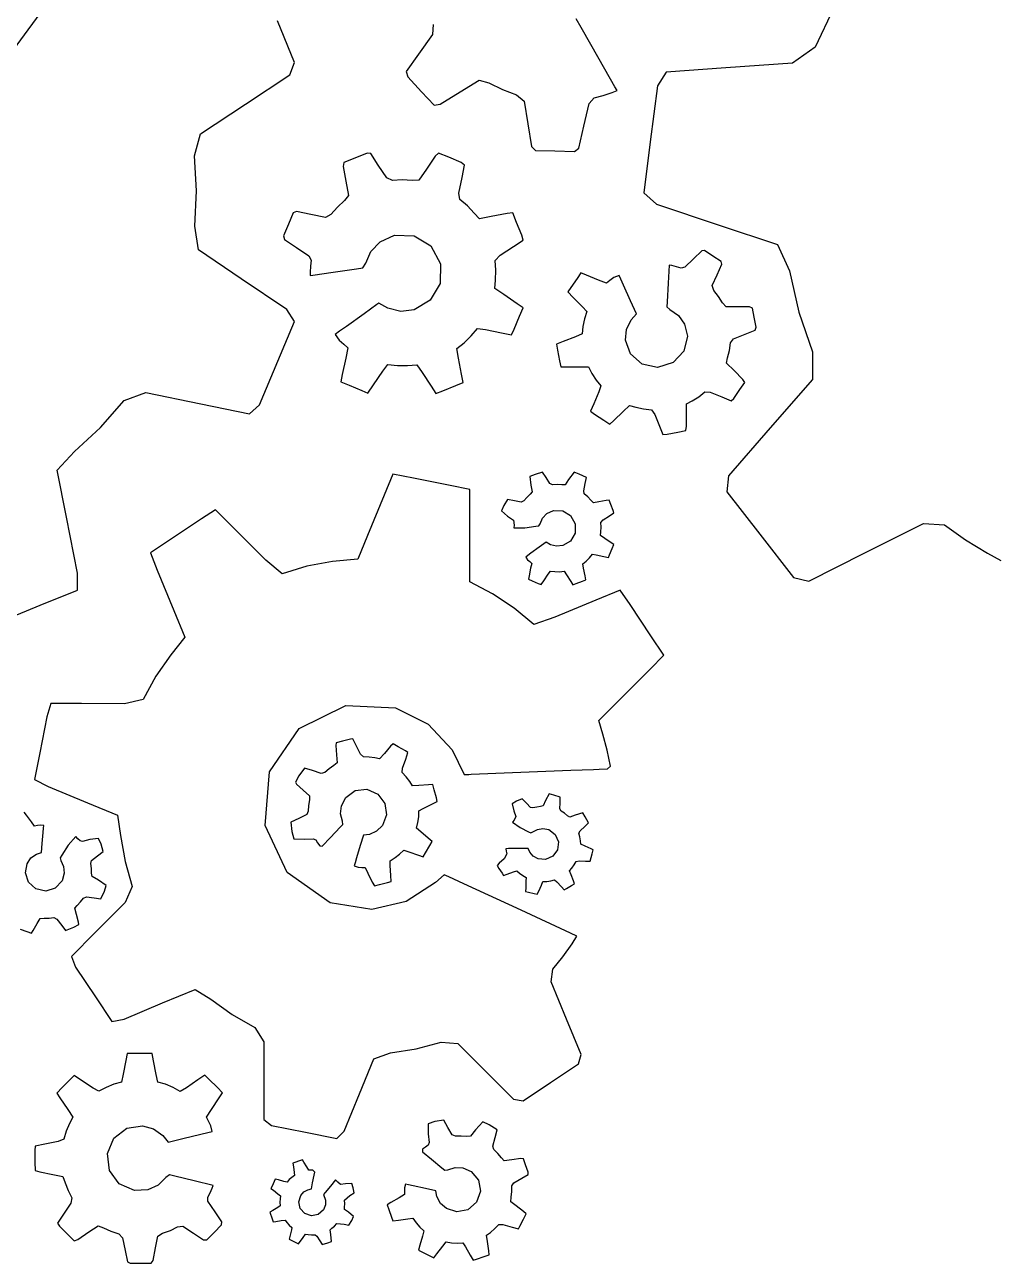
# Model space of a CAD drawing. Header units: metres. Extents: x 0 to 178, y 0 to 186.
# Drawn here: x 84.45 to 95.29, y 74.49 to 88.33 of the extents above; entities that cross this region are included whole.
import ezdxf

# ---------------------------------------------------------------- set-up
doc = ezdxf.new("R2010")
doc.units = ezdxf.units.M

msp = doc.modelspace()

# ---------------------------------------------------------------- linework, layer by layer
at = {"layer": 'COMPONENT0'}
for p, q in [((93.492, 88.514), (93.284, 88.083)), ((84.617, 88.457), (84.05, 87.686)), ((87.467, 87.911), (87.276, 88.377)), ((89.014, 88.333), (89.007, 88.222)), ((90.669, 88.303), (90.615, 88.399)), ((89.007, 88.222), (88.851, 88.004)), ((90.872, 87.947), (90.669, 88.303)), ((93.284, 88.083), (93.033, 87.902)), ((88.851, 88.004), (88.712, 87.81)), ((91.048, 87.638), (90.872, 87.947)), ((87.414, 87.773), (87.467, 87.911)), ((88.712, 87.81), (88.731, 87.748)), ((91.621, 87.803), (91.522, 87.651)), ((92.286, 87.849), (91.621, 87.803)), ((93.033, 87.902), (92.286, 87.849)), ((86.918, 87.445), (87.414, 87.773)), ((88.731, 87.748), (88.886, 87.583)), ((89.319, 87.583), (89.528, 87.714)), ((89.528, 87.714), (89.639, 87.684)), ((89.639, 87.684), (89.79, 87.607)), ((91.522, 87.651), (91.443, 87.025)), ((88.886, 87.583), (89.028, 87.433)), ((89.095, 87.443), (89.319, 87.583)), ((89.79, 87.607), (89.948, 87.548)), ((89.948, 87.548), (90.032, 87.478)), ((90.76, 87.452), (90.817, 87.514)), ((90.817, 87.514), (90.917, 87.541)), ((90.917, 87.541), (91.015, 87.574)), ((91.015, 87.574), (91.071, 87.597)), ((91.071, 87.597), (91.048, 87.638)), ((86.416, 87.113), (86.918, 87.445)), ((89.028, 87.433), (89.095, 87.443)), ((90.032, 87.478), (90.074, 87.223)), ((90.701, 87.197), (90.76, 87.452)), ((86.347, 86.867), (86.416, 87.113)), ((90.074, 87.223), (90.116, 86.972)), ((90.645, 86.952), (90.701, 87.197)), ((90.116, 86.972), (90.161, 86.927)), ((90.595, 86.914), (90.645, 86.952)), ((91.443, 87.025), (91.371, 86.452)), ((86.369, 86.475), (86.347, 86.867)), ((88.141, 86.841), (88.018, 86.791)), ((88.276, 86.895), (88.141, 86.841)), ((88.317, 86.892), (88.276, 86.895)), ((88.401, 86.764), (88.317, 86.892)), ((89.038, 86.862), (88.94, 86.717)), ((89.076, 86.898), (89.038, 86.862)), ((89.19, 86.85), (89.076, 86.898)), ((89.328, 86.791), (89.19, 86.85)), ((90.161, 86.927), (90.376, 86.921)), ((90.376, 86.921), (90.595, 86.914)), ((88.018, 86.791), (88.008, 86.748)), ((88.008, 86.748), (88.04, 86.582)), ((88.496, 86.62), (88.401, 86.764)), ((88.94, 86.717), (88.857, 86.595)), ((89.367, 86.763), (89.328, 86.791)), ((89.339, 86.625), (89.367, 86.763)), ((88.04, 86.582), (88.07, 86.425)), ((88.561, 86.59), (88.496, 86.62)), ((88.67, 86.597), (88.561, 86.59)), ((88.779, 86.592), (88.67, 86.597)), ((88.857, 86.595), (88.779, 86.592)), ((89.303, 86.451), (89.339, 86.625)), ((86.35, 86.079), (86.369, 86.475)), ((88.07, 86.425), (88.026, 86.366)), ((89.315, 86.379), (89.303, 86.451)), ((91.371, 86.452), (91.513, 86.325)), ((87.945, 86.293), (87.873, 86.212)), ((88.026, 86.366), (87.945, 86.293)), ((89.398, 86.307), (89.315, 86.379)), ((89.473, 86.227), (89.398, 86.307)), ((91.513, 86.325), (92.211, 86.093)), ((87.451, 86.229), (87.397, 86.101)), ((87.488, 86.245), (87.451, 86.229)), ((87.649, 86.212), (87.488, 86.245)), ((87.811, 86.178), (87.649, 86.212)), ((87.873, 86.212), (87.811, 86.178)), ((89.532, 86.162), (89.473, 86.227)), ((89.665, 86.188), (89.532, 86.162)), ((89.841, 86.221), (89.665, 86.188)), ((89.905, 86.228), (89.841, 86.221)), ((89.947, 86.123), (89.905, 86.228)), ((90.005, 85.98), (89.947, 86.123)), ((86.391, 85.814), (86.35, 86.079)), ((87.397, 86.101), (87.342, 85.971)), ((88.423, 85.906), (88.583, 85.98)), ((88.583, 85.98), (88.804, 85.972)), ((90.022, 85.925), (90.005, 85.98)), ((92.211, 86.093), (92.866, 85.875)), ((87.342, 85.971), (87.353, 85.933)), ((87.353, 85.933), (87.487, 85.842)), ((87.487, 85.842), (87.627, 85.748)), ((88.32, 85.799), (88.423, 85.906)), ((88.804, 85.972), (88.99, 85.859)), ((88.99, 85.859), (89.099, 85.66)), ((89.764, 85.755), (89.915, 85.854)), ((89.915, 85.854), (90.022, 85.925)), ((92.866, 85.875), (92.999, 85.582)), ((86.87, 85.492), (86.391, 85.814)), ((87.627, 85.748), (87.65, 85.699)), ((88.261, 85.665), (88.32, 85.799)), ((89.708, 85.697), (89.764, 85.755)), ((91.924, 85.716), (91.828, 85.623)), ((92.017, 85.805), (91.924, 85.716)), ((92.049, 85.808), (92.017, 85.805)), ((92.142, 85.746), (92.049, 85.808)), ((92.234, 85.686), (92.142, 85.746)), ((87.643, 85.633), (87.641, 85.566)), ((87.641, 85.566), (87.641, 85.527)), ((87.65, 85.699), (87.643, 85.633)), ((87.671, 85.532), (87.897, 85.565)), ((87.897, 85.565), (88.158, 85.604)), ((88.158, 85.604), (88.228, 85.615)), ((88.228, 85.615), (88.261, 85.665)), ((89.099, 85.66), (89.094, 85.439)), ((89.717, 85.587), (89.708, 85.697)), ((89.714, 85.477), (89.717, 85.587)), ((91.653, 85.645), (91.642, 85.442)), ((91.683, 85.64), (91.653, 85.645)), ((91.735, 85.627), (91.683, 85.64)), ((91.786, 85.612), (91.735, 85.627)), ((91.828, 85.623), (91.786, 85.612)), ((92.189, 85.536), (92.241, 85.655)), ((92.241, 85.655), (92.234, 85.686)), ((92.999, 85.582), (93.103, 85.12)), ((87.38, 85.149), (86.87, 85.492)), ((87.641, 85.527), (87.671, 85.532)), ((89.094, 85.439), (88.983, 85.252)), ((89.705, 85.383), (89.714, 85.477)), ((90.624, 85.495), (90.553, 85.393)), ((90.668, 85.559), (90.624, 85.495)), ((90.73, 85.534), (90.668, 85.559)), ((90.865, 85.478), (90.73, 85.534)), ((90.953, 85.442), (90.865, 85.478)), ((90.991, 85.472), (90.953, 85.442)), ((91.035, 85.505), (90.991, 85.472)), ((91.093, 85.529), (91.035, 85.505)), ((91.112, 85.487), (91.093, 85.529)), ((91.143, 85.419), (91.112, 85.487)), ((91.642, 85.442), (91.631, 85.235)), ((92.136, 85.416), (92.189, 85.536)), ((89.806, 85.315), (89.705, 85.383)), ((89.956, 85.212), (89.806, 85.315)), ((90.553, 85.393), (90.52, 85.345)), ((90.52, 85.345), (90.582, 85.283)), ((91.223, 85.245), (91.143, 85.419)), ((92.153, 85.363), (92.136, 85.416)), ((92.205, 85.295), (92.153, 85.363)), ((92.249, 85.222), (92.205, 85.295)), ((87.466, 85.015), (87.38, 85.149)), ((88.385, 85.203), (88.244, 85.102)), ((88.409, 85.221), (88.385, 85.203)), ((88.508, 85.162), (88.409, 85.221)), ((88.653, 85.127), (88.508, 85.162)), ((88.983, 85.252), (88.804, 85.145)), ((90.02, 85.167), (89.956, 85.212)), ((89.981, 85.074), (90.02, 85.167)), ((90.582, 85.283), (90.686, 85.179)), ((90.686, 85.179), (90.735, 85.125)), ((91.29, 85.1), (91.223, 85.245)), ((91.631, 85.235), (91.628, 85.18)), ((91.628, 85.18), (91.662, 85.147)), ((91.662, 85.147), (91.757, 85.081)), ((92.289, 85.179), (92.249, 85.222)), ((92.416, 85.179), (92.289, 85.179)), ((92.552, 85.178), (92.416, 85.179)), ((92.584, 85.165), (92.552, 85.178)), ((92.603, 85.062), (92.584, 85.165)), ((87.28, 84.57), (87.466, 85.015)), ((88.244, 85.102), (88.046, 84.96)), ((88.804, 85.145), (88.653, 85.127)), ((89.92, 84.929), (89.981, 85.074)), ((90.708, 85.044), (90.69, 84.96)), ((90.735, 85.125), (90.708, 85.044)), ((91.178, 84.926), (91.228, 85.032)), ((91.228, 85.032), (91.29, 85.1)), ((91.757, 85.081), (91.825, 84.986)), ((92.625, 84.95), (92.603, 85.062)), ((93.103, 85.12), (93.255, 84.675)), ((87.968, 84.905), (87.92, 84.87)), ((87.92, 84.87), (87.964, 84.805)), ((88.046, 84.96), (87.968, 84.905)), ((89.441, 84.853), (89.51, 84.937)), ((89.51, 84.937), (89.599, 84.926)), ((89.599, 84.926), (89.779, 84.888)), ((89.779, 84.888), (89.891, 84.865)), ((89.891, 84.865), (89.92, 84.929)), ((90.681, 84.876), (90.605, 84.845)), ((90.69, 84.96), (90.681, 84.876)), ((91.167, 84.807), (91.178, 84.926)), ((91.825, 84.986), (91.857, 84.851)), ((92.373, 84.822), (92.502, 84.873)), ((92.502, 84.873), (92.616, 84.919)), ((92.616, 84.919), (92.625, 84.95)), ((87.964, 84.805), (88.016, 84.76)), ((88.016, 84.76), (88.062, 84.721)), ((89.279, 84.711), (89.362, 84.776)), ((89.362, 84.776), (89.441, 84.853)), ((90.467, 84.79), (90.393, 84.761)), ((90.393, 84.761), (90.406, 84.696)), ((90.605, 84.845), (90.467, 84.79)), ((91.222, 84.653), (91.167, 84.807)), ((91.857, 84.851), (91.816, 84.682)), ((92.327, 84.691), (92.34, 84.777)), ((92.34, 84.777), (92.373, 84.822)), ((88.038, 84.604), (88, 84.423)), ((88.062, 84.721), (88.038, 84.604)), ((89.299, 84.606), (89.279, 84.711)), ((89.334, 84.425), (89.299, 84.606)), ((90.406, 84.696), (90.429, 84.575)), ((91.352, 84.539), (91.222, 84.653)), ((91.816, 84.682), (91.697, 84.556)), ((92.296, 84.547), (92.306, 84.608)), ((92.306, 84.608), (92.327, 84.691)), ((93.255, 84.675), (93.254, 84.368)), ((87.076, 84.083), (87.28, 84.57)), ((88.35, 84.306), (88.454, 84.46)), ((88.454, 84.46), (88.51, 84.534)), ((88.51, 84.534), (88.618, 84.522)), ((88.618, 84.522), (88.727, 84.521)), ((88.727, 84.521), (88.834, 84.532)), ((88.834, 84.532), (88.891, 84.445)), ((90.429, 84.575), (90.442, 84.507)), ((90.442, 84.507), (90.517, 84.507)), ((90.517, 84.507), (90.665, 84.506)), ((90.665, 84.506), (90.751, 84.506)), ((90.751, 84.506), (90.789, 84.432)), ((91.524, 84.502), (91.352, 84.539)), ((91.697, 84.556), (91.524, 84.502)), ((92.379, 84.465), (92.296, 84.547)), ((92.476, 84.367), (92.379, 84.465)), ((88, 84.423), (87.985, 84.342)), ((87.985, 84.342), (88.075, 84.303)), ((88.891, 84.445), (88.992, 84.291)), ((89.27, 84.299), (89.352, 84.332)), ((89.352, 84.332), (89.334, 84.425)), ((90.789, 84.432), (90.836, 84.36)), ((90.836, 84.36), (90.891, 84.294)), ((92.443, 84.253), (92.499, 84.333)), ((92.499, 84.333), (92.476, 84.367)), ((93.254, 84.368), (92.782, 83.825)), ((85.561, 84.13), (85.804, 84.22)), ((85.804, 84.22), (86.417, 84.095)), ((88.075, 84.303), (88.219, 84.242)), ((88.219, 84.242), (88.287, 84.214)), ((88.287, 84.214), (88.35, 84.306)), ((88.992, 84.291), (89.046, 84.208)), ((89.046, 84.208), (89.124, 84.24)), ((89.124, 84.24), (89.27, 84.299)), ((90.868, 84.227), (90.81, 84.094)), ((90.891, 84.294), (90.868, 84.227)), ((91.984, 84.174), (92.053, 84.227)), ((92.053, 84.227), (92.112, 84.226)), ((92.112, 84.226), (92.243, 84.172)), ((92.375, 84.155), (92.443, 84.253)), ((85.297, 83.83), (85.561, 84.13)), ((86.417, 84.095), (86.963, 83.983)), ((86.963, 83.983), (87.076, 84.083)), ((90.81, 84.094), (90.774, 84.011)), ((91.14, 84.01), (91.21, 84.077)), ((91.21, 84.077), (91.282, 84.056)), ((91.282, 84.056), (91.368, 84.037)), ((91.848, 83.986), (91.849, 84.093)), ((91.849, 84.093), (91.909, 84.128)), ((91.909, 84.128), (91.984, 84.174)), ((92.243, 84.172), (92.347, 84.129)), ((92.347, 84.129), (92.375, 84.155)), ((90.774, 84.011), (90.82, 83.98)), ((90.82, 83.98), (90.923, 83.911)), ((90.923, 83.911), (90.99, 83.866)), ((90.99, 83.866), (91.036, 83.909)), ((91.036, 83.909), (91.14, 84.01)), ((91.368, 84.037), (91.456, 84.027)), ((91.456, 84.027), (91.493, 83.975)), ((91.493, 83.975), (91.546, 83.844)), ((91.846, 83.846), (91.848, 83.986)), ((85.007, 83.561), (85.297, 83.83)), ((91.546, 83.844), (91.584, 83.75)), ((91.631, 83.755), (91.752, 83.779)), ((91.752, 83.779), (91.841, 83.796)), ((91.841, 83.796), (91.846, 83.846)), ((92.782, 83.825), (92.315, 83.288)), ((91.584, 83.75), (91.631, 83.755)), ((84.814, 83.354), (85.007, 83.561)), ((84.918, 82.827), (84.814, 83.354)), ((88.565, 83.308), (88.469, 83.075)), ((88.795, 83.262), (88.565, 83.308)), ((89.206, 83.18), (88.795, 83.262)), ((90.154, 83.305), (90.097, 83.282)), ((90.097, 83.282), (90.107, 83.184)), ((90.237, 83.329), (90.154, 83.305)), ((90.277, 83.269), (90.237, 83.329)), ((90.321, 83.202), (90.277, 83.269)), ((90.529, 83.247), (90.49, 83.189)), ((90.593, 83.332), (90.529, 83.247)), ((90.646, 83.309), (90.593, 83.332)), ((90.73, 83.269), (90.646, 83.309)), ((90.716, 83.204), (90.73, 83.269)), ((92.315, 83.288), (92.298, 83.112)), ((88.469, 83.075), (88.281, 82.621)), ((89.427, 83.136), (89.206, 83.18)), ((89.426, 82.873), (89.427, 83.136)), ((90.1, 83.083), (90.062, 83.048)), ((90.121, 83.111), (90.1, 83.083)), ((90.107, 83.184), (90.121, 83.111)), ((90.351, 83.187), (90.321, 83.202)), ((90.403, 83.191), (90.351, 83.187)), ((90.454, 83.188), (90.403, 83.191)), ((90.49, 83.189), (90.454, 83.188)), ((90.699, 83.122), (90.716, 83.204)), ((90.705, 83.088), (90.699, 83.122)), ((90.744, 83.055), (90.705, 83.088)), ((92.298, 83.112), (92.668, 82.636)), ((89.806, 82.959), (89.78, 82.898)), ((89.848, 83.026), (89.806, 82.959)), ((89.923, 83.01), (89.848, 83.026)), ((89.999, 82.995), (89.923, 83.01)), ((90.028, 83.011), (89.999, 82.995)), ((90.062, 83.048), (90.028, 83.011)), ((90.779, 83.017), (90.744, 83.055)), ((90.806, 82.986), (90.779, 83.017)), ((90.869, 82.998), (90.806, 82.986)), ((90.951, 83.014), (90.869, 82.998)), ((90.981, 83.018), (90.951, 83.014)), ((91.001, 82.968), (90.981, 83.018)), ((91.028, 82.901), (91.001, 82.968)), ((85.04, 82.203), (84.918, 82.827)), ((86.426, 82.809), (86.079, 82.577)), ((86.584, 82.91), (86.426, 82.809)), ((86.799, 82.694), (86.584, 82.91)), ((89.426, 82.38), (89.426, 82.873)), ((89.78, 82.898), (89.848, 82.837)), ((89.848, 82.837), (89.913, 82.793)), ((90.21, 82.754), (90.238, 82.817)), ((90.238, 82.817), (90.286, 82.867)), ((90.286, 82.867), (90.362, 82.901)), ((90.362, 82.901), (90.465, 82.898)), ((90.465, 82.898), (90.552, 82.845)), ((90.552, 82.845), (90.603, 82.751)), ((90.889, 82.769), (90.915, 82.796)), ((90.915, 82.796), (90.986, 82.842)), ((90.986, 82.842), (91.036, 82.875)), ((91.036, 82.875), (91.028, 82.901)), ((87.145, 82.348), (86.799, 82.694)), ((89.913, 82.793), (89.921, 82.739)), ((89.921, 82.739), (89.919, 82.708)), ((89.919, 82.708), (90.04, 82.707)), ((90.04, 82.707), (90.162, 82.725)), ((90.162, 82.725), (90.195, 82.73)), ((90.195, 82.73), (90.21, 82.754)), ((90.603, 82.751), (90.601, 82.648)), ((90.887, 82.621), (90.891, 82.665)), ((90.893, 82.717), (90.889, 82.769)), ((90.891, 82.665), (90.893, 82.717)), ((93.842, 82.428), (94.495, 82.756)), ((94.495, 82.756), (94.73, 82.742)), ((94.73, 82.742), (94.966, 82.575)), ((86.079, 82.577), (85.854, 82.427)), ((88.281, 82.621), (88.172, 82.358)), ((90.28, 82.546), (90.202, 82.49)), ((90.326, 82.518), (90.28, 82.546)), ((90.394, 82.502), (90.326, 82.518)), ((90.549, 82.56), (90.465, 82.51)), ((90.601, 82.648), (90.549, 82.56)), ((90.934, 82.589), (90.887, 82.621)), ((91.005, 82.541), (90.934, 82.589)), ((91.035, 82.52), (91.005, 82.541)), ((91.017, 82.476), (91.035, 82.52)), ((92.668, 82.636), (93.043, 82.153)), ((94.966, 82.575), (95.213, 82.423)), ((85.854, 82.427), (85.93, 82.233)), ((89.425, 82.105), (89.426, 82.38)), ((90.073, 82.398), (90.05, 82.381)), ((90.05, 82.381), (90.071, 82.351)), ((90.109, 82.424), (90.073, 82.398)), ((90.202, 82.49), (90.109, 82.424)), ((90.465, 82.51), (90.394, 82.502)), ((90.763, 82.373), (90.796, 82.412)), ((90.796, 82.412), (90.838, 82.407)), ((90.838, 82.407), (90.922, 82.389)), ((90.922, 82.389), (90.974, 82.378)), ((90.974, 82.378), (90.988, 82.408)), ((90.988, 82.408), (91.017, 82.476)), ((93.213, 82.113), (93.842, 82.428)), ((95.213, 82.423), (95.361, 82.343)), ((87.327, 82.194), (87.145, 82.348)), ((87.605, 82.278), (87.327, 82.194)), ((87.892, 82.333), (87.605, 82.278)), ((88.172, 82.358), (87.892, 82.333)), ((90.071, 82.351), (90.095, 82.33)), ((90.105, 82.257), (90.088, 82.172)), ((90.095, 82.33), (90.117, 82.311)), ((90.117, 82.311), (90.105, 82.257)), ((90.687, 82.306), (90.726, 82.337)), ((90.697, 82.257), (90.687, 82.306)), ((90.713, 82.172), (90.697, 82.257)), ((90.726, 82.337), (90.763, 82.373)), ((85.038, 82.013), (85.04, 82.203)), ((85.93, 82.233), (86.117, 81.784)), ((89.679, 81.972), (89.425, 82.105)), ((90.088, 82.172), (90.08, 82.134)), ((90.08, 82.134), (90.123, 82.116)), ((90.123, 82.116), (90.19, 82.087)), ((90.222, 82.074), (90.252, 82.117)), ((90.252, 82.117), (90.301, 82.189)), ((90.301, 82.189), (90.327, 82.224)), ((90.327, 82.224), (90.377, 82.218)), ((90.377, 82.218), (90.428, 82.217)), ((90.428, 82.217), (90.479, 82.222)), ((90.479, 82.222), (90.505, 82.182)), ((90.505, 82.182), (90.553, 82.109)), ((90.553, 82.109), (90.578, 82.07)), ((90.615, 82.085), (90.683, 82.113)), ((90.683, 82.113), (90.721, 82.128)), ((90.721, 82.128), (90.713, 82.172)), ((93.043, 82.153), (93.213, 82.113)), ((84.622, 81.843), (85.038, 82.013)), ((89.92, 81.811), (89.679, 81.972)), ((90.19, 82.087), (90.222, 82.074)), ((90.578, 82.07), (90.615, 82.085)), ((91.107, 82.013), (90.832, 81.899)), ((91.218, 81.85), (91.107, 82.013)), ((84.117, 81.636), (84.622, 81.843)), ((90.832, 81.899), (90.376, 81.709)), ((91.45, 81.502), (91.218, 81.85)), ((86.117, 81.784), (86.241, 81.484)), ((90.142, 81.627), (89.92, 81.811)), ((90.376, 81.709), (90.142, 81.627)), ((86.241, 81.484), (86.083, 81.289)), ((91.595, 81.285), (91.45, 81.502)), ((86.083, 81.289), (85.916, 81.049)), ((91.44, 81.127), (91.595, 81.285)), ((85.916, 81.049), (85.774, 80.789)), ((91.091, 80.779), (91.44, 81.127)), ((84.74, 80.743), (84.698, 80.594)), ((85.083, 80.743), (84.74, 80.743)), ((85.565, 80.742), (85.083, 80.743)), ((85.774, 80.789), (85.565, 80.742)), ((87.518, 80.466), (88.039, 80.721)), ((88.039, 80.721), (88.595, 80.696)), ((90.866, 80.554), (91.091, 80.779)), ((84.698, 80.594), (84.618, 80.191)), ((88.595, 80.696), (88.958, 80.514)), ((87.185, 79.982), (87.518, 80.466)), ((88.958, 80.514), (89.229, 80.226)), ((90.913, 80.4), (90.866, 80.554)), ((87.932, 80.304), (87.928, 80.274)), ((88.003, 80.324), (87.932, 80.304)), ((88.09, 80.347), (88.003, 80.324)), ((88.118, 80.348), (88.09, 80.347)), ((88.156, 80.273), (88.118, 80.348)), ((90.961, 80.223), (90.913, 80.4)), ((84.618, 80.191), (84.559, 79.895)), ((87.928, 80.274), (87.935, 80.17)), ((87.935, 80.17), (87.941, 80.082)), ((88.202, 80.178), (88.156, 80.273)), ((88.235, 80.148), (88.202, 80.178)), ((88.47, 80.187), (88.416, 80.126)), ((88.54, 80.268), (88.47, 80.187)), ((88.567, 80.294), (88.54, 80.268)), ((88.626, 80.261), (88.567, 80.294)), ((88.705, 80.215), (88.626, 80.261)), ((88.734, 80.195), (88.705, 80.215)), ((88.709, 80.122), (88.734, 80.195)), ((89.229, 80.226), (89.363, 79.949)), ((90.998, 80.043), (90.961, 80.223)), ((87.905, 80.052), (87.853, 80.014)), ((87.941, 80.082), (87.905, 80.052)), ((88.3, 80.145), (88.235, 80.148)), ((88.365, 80.135), (88.3, 80.145)), ((88.416, 80.126), (88.365, 80.135)), ((88.674, 80.02), (88.709, 80.122)), ((90.964, 80.015), (90.998, 80.043)), ((84.559, 79.895), (84.711, 79.817)), ((87.137, 79.379), (87.185, 79.982)), ((87.514, 79.934), (87.475, 79.866)), ((87.578, 80.023), (87.514, 79.934)), ((87.665, 79.994), (87.578, 80.023)), ((87.762, 79.961), (87.665, 79.994)), ((87.803, 79.971), (87.762, 79.961)), ((87.853, 80.014), (87.803, 79.971)), ((88.669, 79.973), (88.674, 80.02)), ((88.714, 79.924), (88.669, 79.973)), ((88.753, 79.871), (88.714, 79.924)), ((89.363, 79.949), (89.413, 79.952)), ((89.413, 79.952), (89.442, 79.953)), ((89.442, 79.953), (89.904, 79.971)), ((89.904, 79.971), (90.553, 79.998)), ((90.553, 79.998), (90.807, 80.008)), ((90.807, 80.008), (90.871, 80.011)), ((90.871, 80.011), (90.964, 80.015)), ((84.711, 79.817), (85.152, 79.635)), ((87.475, 79.866), (87.486, 79.842)), ((87.486, 79.842), (87.562, 79.776)), ((87.562, 79.776), (87.633, 79.713)), ((88.038, 79.693), (88.144, 79.77)), ((88.144, 79.77), (88.273, 79.785)), ((88.273, 79.785), (88.397, 79.732)), ((88.783, 79.824), (88.753, 79.871)), ((88.856, 79.829), (88.783, 79.824)), ((88.964, 79.836), (88.856, 79.829)), ((89.011, 79.838), (88.964, 79.836)), ((89.026, 79.78), (89.011, 79.838)), ((89.051, 79.69), (89.026, 79.78)), ((85.152, 79.635), (85.486, 79.497)), ((87.635, 79.669), (87.623, 79.605)), ((87.633, 79.713), (87.635, 79.669)), ((87.989, 79.599), (88.038, 79.693)), ((88.397, 79.732), (88.476, 79.626)), ((88.476, 79.626), (88.493, 79.498)), ((88.902, 79.571), (89, 79.619)), ((89, 79.619), (89.061, 79.649)), ((89.061, 79.649), (89.051, 79.69)), ((89.948, 79.652), (89.9, 79.622)), ((89.9, 79.622), (89.917, 79.545)), ((90.012, 79.678), (89.948, 79.652)), ((90.057, 79.629), (90.012, 79.678)), ((90.102, 79.58), (90.057, 79.629)), ((90.272, 79.66), (90.246, 79.601)), ((90.314, 79.734), (90.272, 79.66)), ((90.366, 79.721), (90.314, 79.734)), ((90.436, 79.697), (90.366, 79.721)), ((90.432, 79.566), (90.434, 79.635)), ((90.434, 79.635), (90.436, 79.697)), ((84.468, 79.496), (84.442, 79.529)), ((84.524, 79.422), (84.468, 79.496)), ((85.486, 79.497), (85.521, 79.267)), ((87.602, 79.503), (87.514, 79.459)), ((87.619, 79.541), (87.602, 79.503)), ((87.623, 79.605), (87.619, 79.541)), ((87.981, 79.511), (87.989, 79.599)), ((88.002, 79.427), (87.981, 79.511)), ((88.493, 79.498), (88.448, 79.382)), ((88.845, 79.414), (88.854, 79.478)), ((88.854, 79.478), (88.856, 79.543)), ((88.856, 79.543), (88.902, 79.571)), ((89.917, 79.545), (89.941, 79.482)), ((89.941, 79.482), (89.92, 79.44)), ((90.131, 79.577), (90.102, 79.58)), ((90.173, 79.587), (90.131, 79.577)), ((90.217, 79.592), (90.173, 79.587)), ((90.246, 79.601), (90.217, 79.592)), ((90.446, 79.541), (90.432, 79.566)), ((90.483, 79.517), (90.446, 79.541)), ((90.518, 79.49), (90.483, 79.517)), ((90.545, 79.473), (90.518, 79.49)), ((90.601, 79.494), (90.545, 79.473)), ((90.688, 79.522), (90.601, 79.494)), ((90.714, 79.479), (90.688, 79.522)), ((90.752, 79.409), (90.714, 79.479)), ((84.561, 79.374), (84.524, 79.422)), ((84.591, 79.379), (84.561, 79.374)), ((84.625, 79.384), (84.591, 79.379)), ((84.664, 79.379), (84.625, 79.384)), ((84.657, 79.302), (84.661, 79.35)), ((84.661, 79.35), (84.664, 79.379)), ((87.385, 78.854), (87.137, 79.379)), ((87.514, 79.459), (87.426, 79.416)), ((87.426, 79.416), (87.437, 79.314)), ((87.868, 79.246), (87.976, 79.36)), ((87.976, 79.36), (88.005, 79.391)), ((88.005, 79.391), (88.002, 79.427)), ((88.448, 79.382), (88.383, 79.318)), ((88.83, 79.352), (88.845, 79.414)), ((88.878, 79.31), (88.83, 79.352)), ((89.92, 79.44), (89.903, 79.418)), ((89.903, 79.418), (89.988, 79.358)), ((89.988, 79.358), (90.083, 79.31)), ((90.108, 79.297), (90.181, 79.336)), ((90.181, 79.336), (90.24, 79.348)), ((90.24, 79.348), (90.31, 79.334)), ((90.31, 79.334), (90.381, 79.28)), ((90.658, 79.322), (90.71, 79.37)), ((90.71, 79.37), (90.752, 79.409)), ((84.646, 79.18), (84.657, 79.302)), ((85.02, 79.256), (84.936, 79.159)), ((85.045, 79.233), (85.02, 79.256)), ((85.068, 79.209), (85.045, 79.233)), ((85.094, 79.202), (85.068, 79.209)), ((85.176, 79.223), (85.094, 79.202)), ((85.273, 79.236), (85.176, 79.223)), ((85.304, 79.172), (85.273, 79.236)), ((85.521, 79.267), (85.571, 78.978)), ((87.437, 79.314), (87.458, 79.233)), ((87.458, 79.233), (87.574, 79.226)), ((87.574, 79.226), (87.674, 79.233)), ((87.674, 79.233), (87.703, 79.219)), ((87.703, 79.219), (87.724, 79.185)), ((87.774, 79.148), (87.868, 79.246)), ((88.235, 79.272), (88.2, 79.156)), ((88.303, 79.281), (88.235, 79.272)), ((88.383, 79.318), (88.303, 79.281)), ((88.961, 79.238), (88.878, 79.31)), ((89.003, 79.201), (88.961, 79.238)), ((88.977, 79.156), (89.003, 79.201)), ((90.083, 79.31), (90.108, 79.297)), ((90.381, 79.28), (90.416, 79.199)), ((90.416, 79.199), (90.406, 79.108)), ((90.645, 79.295), (90.658, 79.322)), ((90.656, 79.252), (90.645, 79.295)), ((90.662, 79.208), (90.656, 79.252)), ((90.666, 79.173), (90.662, 79.208)), ((84.52, 79.017), (84.581, 79.06)), ((84.581, 79.06), (84.636, 79.078)), ((84.636, 79.078), (84.646, 79.18)), ((84.936, 79.159), (84.865, 79.047)), ((85.263, 79.04), (85.328, 79.09)), ((85.328, 79.09), (85.304, 79.172)), ((87.724, 79.185), (87.747, 79.152)), ((87.747, 79.152), (87.774, 79.148)), ((88.2, 79.156), (88.16, 79.017)), ((88.589, 79.021), (88.64, 79.061)), ((88.64, 79.061), (88.687, 79.105)), ((88.687, 79.105), (88.745, 79.085)), ((88.745, 79.085), (88.85, 79.05)), ((88.905, 79.031), (88.93, 79.074)), ((88.93, 79.074), (88.977, 79.156)), ((89.838, 79.065), (89.809, 79.008)), ((89.857, 79.124), (89.828, 79.119)), ((89.828, 79.119), (89.832, 79.092)), ((89.832, 79.092), (89.838, 79.065)), ((89.895, 79.124), (89.857, 79.124)), ((89.994, 79.125), (89.895, 79.124)), ((90.076, 79.125), (89.994, 79.125)), ((90.095, 79.082), (90.076, 79.125)), ((90.134, 79.037), (90.095, 79.082)), ((90.406, 79.108), (90.353, 79.037)), ((90.716, 79.15), (90.666, 79.173)), ((90.782, 79.12), (90.716, 79.15)), ((90.772, 78.98), (90.794, 79.063)), ((90.804, 79.107), (90.782, 79.12)), ((90.794, 79.063), (90.804, 79.107)), ((84.459, 78.85), (84.477, 78.953)), ((84.477, 78.953), (84.52, 79.017)), ((84.865, 79.047), (84.846, 79.017)), ((84.846, 79.017), (84.854, 78.988)), ((84.854, 78.988), (84.885, 78.921)), ((84.885, 78.921), (84.892, 78.847)), ((85.19, 78.955), (85.197, 78.99)), ((85.196, 78.901), (85.19, 78.955)), ((85.197, 78.99), (85.263, 79.04)), ((85.571, 78.978), (85.651, 78.698)), ((88.144, 78.962), (88.134, 78.928)), ((88.134, 78.928), (88.178, 78.914)), ((88.16, 79.017), (88.144, 78.962)), ((88.534, 78.987), (88.589, 79.021)), ((88.535, 78.932), (88.534, 78.987)), ((88.542, 78.822), (88.535, 78.932)), ((88.85, 79.05), (88.905, 79.031)), ((89.755, 78.958), (89.73, 78.934)), ((89.73, 78.934), (89.751, 78.901)), ((89.809, 79.008), (89.755, 78.958)), ((90.188, 79.008), (90.134, 79.037)), ((90.272, 79.001), (90.188, 79.008)), ((90.353, 79.037), (90.272, 79.001)), ((90.566, 78.904), (90.592, 78.94)), ((90.592, 78.94), (90.615, 78.978)), ((90.615, 78.978), (90.647, 78.984)), ((90.647, 78.984), (90.72, 78.982)), ((90.72, 78.982), (90.772, 78.98)), ((84.493, 78.746), (84.459, 78.85)), ((84.892, 78.847), (84.867, 78.762)), ((85.197, 78.846), (85.196, 78.901)), ((85.205, 78.81), (85.197, 78.846)), ((85.274, 78.77), (85.205, 78.81)), ((87.864, 78.515), (87.385, 78.854)), ((88.178, 78.914), (88.219, 78.912)), ((88.219, 78.912), (88.255, 78.911)), ((88.255, 78.911), (88.286, 78.847)), ((88.286, 78.847), (88.335, 78.748)), ((88.547, 78.755), (88.542, 78.822)), ((89.14, 78.83), (89.043, 78.742)), ((89.189, 78.807), (89.14, 78.83)), ((89.36, 78.728), (89.189, 78.807)), ((89.751, 78.901), (89.785, 78.847)), ((89.785, 78.847), (89.8, 78.821)), ((89.8, 78.821), (89.843, 78.837)), ((89.843, 78.837), (89.913, 78.863)), ((89.913, 78.863), (89.949, 78.875)), ((89.949, 78.875), (89.981, 78.846)), ((89.981, 78.846), (90.017, 78.82)), ((90.017, 78.82), (90.055, 78.798)), ((90.055, 78.798), (90.053, 78.757)), ((90.541, 78.875), (90.566, 78.904)), ((90.558, 78.829), (90.541, 78.875)), ((90.584, 78.76), (90.558, 78.829)), ((84.575, 78.672), (84.493, 78.746)), ((84.687, 78.648), (84.575, 78.672)), ((84.791, 78.681), (84.687, 78.648)), ((84.867, 78.762), (84.791, 78.681)), ((85.361, 78.71), (85.274, 78.77)), ((85.301, 78.562), (85.34, 78.646)), ((85.34, 78.646), (85.361, 78.71)), ((85.651, 78.698), (85.573, 78.518)), ((88.335, 78.748), (88.358, 78.704)), ((88.358, 78.704), (88.414, 78.719)), ((88.414, 78.719), (88.505, 78.743)), ((88.505, 78.743), (88.547, 78.755)), ((89.043, 78.742), (88.715, 78.532)), ((89.998, 78.433), (89.36, 78.728)), ((90.051, 78.682), (90.049, 78.642)), ((90.049, 78.642), (90.082, 78.634)), ((90.053, 78.757), (90.051, 78.682)), ((90.179, 78.612), (90.195, 78.646)), ((90.195, 78.646), (90.226, 78.714)), ((90.226, 78.714), (90.243, 78.753)), ((90.243, 78.753), (90.286, 78.756)), ((90.286, 78.756), (90.33, 78.762)), ((90.33, 78.762), (90.372, 78.774)), ((90.372, 78.774), (90.399, 78.749)), ((90.399, 78.749), (90.45, 78.695)), ((90.45, 78.695), (90.481, 78.661)), ((90.481, 78.661), (90.506, 78.676)), ((90.506, 78.676), (90.56, 78.709)), ((90.56, 78.709), (90.594, 78.73)), ((90.594, 78.73), (90.584, 78.76)), ((85.035, 78.486), (85.073, 78.526)), ((85.073, 78.526), (85.106, 78.569)), ((85.106, 78.569), (85.139, 78.584)), ((85.139, 78.584), (85.225, 78.572)), ((85.225, 78.572), (85.301, 78.562)), ((85.573, 78.518), (85.238, 78.184)), ((88.33, 78.443), (87.864, 78.515)), ((88.715, 78.532), (88.33, 78.443)), ((90.082, 78.634), (90.144, 78.62)), ((90.144, 78.62), (90.179, 78.612)), ((85.01, 78.455), (85.035, 78.486)), ((85.029, 78.384), (85.01, 78.455)), ((85.052, 78.299), (85.029, 78.384)), ((90.551, 78.176), (89.998, 78.433)), ((84.544, 78.205), (84.589, 78.283)), ((84.589, 78.283), (84.623, 78.342)), ((84.623, 78.342), (84.667, 78.343)), ((84.667, 78.343), (84.723, 78.345)), ((84.723, 78.345), (84.777, 78.352)), ((84.777, 78.352), (84.809, 78.333)), ((84.809, 78.333), (84.863, 78.262)), ((84.863, 78.262), (84.906, 78.206)), ((84.906, 78.206), (84.998, 78.245)), ((84.998, 78.245), (85.054, 78.272)), ((85.054, 78.272), (85.052, 78.299)), ((84.399, 78.222), (84.472, 78.197)), ((84.472, 78.197), (84.526, 78.178)), ((84.526, 78.178), (84.544, 78.205)), ((85.238, 78.184), (84.971, 77.917)), ((90.623, 78.143), (90.551, 78.176)), ((90.568, 78.056), (90.623, 78.143)), ((90.464, 77.911), (90.568, 78.056)), ((84.971, 77.917), (85.017, 77.798)), ((90.352, 77.774), (90.464, 77.911)), ((85.017, 77.798), (85.24, 77.464)), ((90.333, 77.631), (90.352, 77.774)), ((85.991, 77.396), (86.355, 77.547)), ((86.355, 77.547), (86.532, 77.439)), ((90.505, 77.217), (90.333, 77.631)), ((85.24, 77.464), (85.423, 77.19)), ((85.56, 77.217), (85.991, 77.396)), ((86.532, 77.439), (86.768, 77.269)), ((86.768, 77.269), (87.022, 77.123)), ((85.423, 77.19), (85.56, 77.217)), ((87.022, 77.123), (87.122, 76.961)), ((90.671, 76.819), (90.505, 77.217)), ((87.122, 76.961), (87.122, 76.502)), ((88.539, 76.839), (88.827, 76.883)), ((88.827, 76.883), (89.106, 76.957)), ((89.106, 76.957), (89.293, 76.943)), ((89.293, 76.943), (89.605, 76.63)), ((85.579, 76.754), (85.549, 76.601)), ((85.595, 76.832), (85.579, 76.754)), ((85.669, 76.832), (85.595, 76.832)), ((85.802, 76.832), (85.669, 76.832)), ((85.873, 76.832), (85.802, 76.832)), ((85.889, 76.75), (85.873, 76.832)), ((85.92, 76.597), (85.889, 76.75)), ((88.193, 76.38), (88.354, 76.771)), ((88.354, 76.771), (88.539, 76.839)), ((90.327, 76.508), (90.639, 76.716)), ((90.639, 76.716), (90.671, 76.819)), ((85.004, 76.585), (84.962, 76.543)), ((85.085, 76.531), (85.004, 76.585)), ((85.549, 76.601), (85.532, 76.512)), ((85.937, 76.512), (85.92, 76.597)), ((86.464, 76.589), (86.386, 76.536)), ((86.509, 76.545), (86.464, 76.589)), ((89.605, 76.63), (89.913, 76.321)), ((84.869, 76.45), (84.808, 76.389)), ((84.962, 76.543), (84.869, 76.45)), ((85.214, 76.445), (85.085, 76.531)), ((85.28, 76.409), (85.214, 76.445)), ((85.361, 76.452), (85.28, 76.409)), ((85.447, 76.487), (85.361, 76.452)), ((85.532, 76.512), (85.447, 76.487)), ((86.024, 76.487), (85.937, 76.512)), ((86.109, 76.452), (86.024, 76.487)), ((86.189, 76.408), (86.109, 76.452)), ((86.257, 76.449), (86.189, 76.408)), ((86.386, 76.536), (86.257, 76.449)), ((86.603, 76.452), (86.509, 76.545)), ((86.661, 76.393), (86.603, 76.452)), ((87.122, 76.502), (87.121, 76.093)), ((90.02, 76.303), (90.327, 76.508)), ((84.808, 76.389), (84.844, 76.334)), ((84.844, 76.334), (84.93, 76.206)), ((86.537, 76.205), (86.623, 76.334)), ((86.623, 76.334), (86.661, 76.393)), ((88.02, 75.963), (88.193, 76.38)), ((89.913, 76.321), (90.02, 76.303)), ((84.93, 76.206), (84.987, 76.121)), ((86.481, 76.121), (86.537, 76.205)), ((84.951, 76.05), (84.914, 75.965)), ((84.987, 76.121), (84.951, 76.05)), ((85.593, 75.996), (85.767, 76.023)), ((85.767, 76.023), (85.891, 75.989)), ((86.505, 76.076), (86.481, 76.121)), ((86.531, 76.024), (86.505, 76.076)), ((86.545, 75.959), (86.531, 76.024)), ((87.121, 76.093), (87.209, 76.026)), ((87.209, 76.026), (87.589, 75.951)), ((89.035, 76.071), (88.958, 76.045)), ((88.958, 76.045), (88.958, 75.933)), ((89.133, 76.088), (89.035, 76.071)), ((89.18, 76.006), (89.133, 76.088)), ((89.571, 76.069), (89.49, 75.979)), ((89.64, 76.035), (89.571, 76.069)), ((89.73, 75.979), (89.64, 76.035)), ((84.886, 75.875), (84.824, 75.848)), ((84.914, 75.965), (84.886, 75.875)), ((85.374, 75.713), (85.447, 75.884)), ((85.447, 75.884), (85.593, 75.996)), ((85.891, 75.989), (85.993, 75.916)), ((85.993, 75.916), (86.052, 75.839)), ((86.052, 75.839), (86.219, 75.88)), ((86.219, 75.88), (86.418, 75.929)), ((86.418, 75.929), (86.497, 75.948)), ((86.497, 75.948), (86.545, 75.959)), ((87.589, 75.951), (87.937, 75.881)), ((87.937, 75.881), (88.02, 75.963)), ((88.958, 75.933), (88.971, 75.836)), ((89.228, 75.923), (89.18, 76.006)), ((89.266, 75.909), (89.228, 75.923)), ((89.329, 75.909), (89.266, 75.909)), ((89.391, 75.902), (89.329, 75.909)), ((89.434, 75.906), (89.391, 75.902)), ((89.49, 75.979), (89.434, 75.906)), ((89.681, 75.797), (89.707, 75.894)), ((89.707, 75.894), (89.73, 75.979)), ((84.568, 75.797), (84.564, 75.748)), ((84.564, 75.748), (84.564, 75.617)), ((84.674, 75.818), (84.568, 75.797)), ((84.824, 75.848), (84.674, 75.818)), ((88.898, 75.761), (88.895, 75.734)), ((88.895, 75.734), (88.997, 75.65)), ((88.928, 75.785), (88.898, 75.761)), ((88.959, 75.807), (88.928, 75.785)), ((88.971, 75.836), (88.959, 75.807)), ((89.693, 75.758), (89.681, 75.797)), ((89.738, 75.713), (89.693, 75.758)), ((84.564, 75.617), (84.565, 75.522)), ((85.397, 75.523), (85.374, 75.713)), ((87.471, 75.613), (87.447, 75.604)), ((87.447, 75.604), (87.453, 75.566)), ((87.523, 75.632), (87.471, 75.613)), ((87.555, 75.643), (87.523, 75.632)), ((87.57, 75.618), (87.555, 75.643)), ((87.603, 75.563), (87.57, 75.618)), ((88.997, 75.65), (89.114, 75.552)), ((89.778, 75.664), (89.738, 75.713)), ((89.809, 75.632), (89.778, 75.664)), ((89.894, 75.643), (89.809, 75.632)), ((89.995, 75.656), (89.894, 75.643)), ((90.025, 75.654), (89.995, 75.656)), ((90.048, 75.587), (90.025, 75.654)), ((84.565, 75.522), (84.617, 75.507)), ((84.617, 75.507), (84.765, 75.478)), ((84.765, 75.478), (84.877, 75.456)), ((84.877, 75.456), (84.903, 75.387)), ((85.507, 75.376), (85.397, 75.523)), ((86.07, 75.474), (86.028, 75.444)), ((86.128, 75.46), (86.07, 75.474)), ((86.344, 75.408), (86.128, 75.46)), ((87.466, 75.469), (87.435, 75.447)), ((87.453, 75.566), (87.462, 75.502)), ((87.462, 75.502), (87.466, 75.469)), ((87.625, 75.527), (87.603, 75.563)), ((87.67, 75.529), (87.625, 75.527)), ((87.668, 75.387), (87.685, 75.47)), ((87.692, 75.503), (87.67, 75.529)), ((87.685, 75.47), (87.692, 75.503)), ((89.114, 75.552), (89.145, 75.526)), ((89.145, 75.526), (89.179, 75.532)), ((89.179, 75.532), (89.26, 75.557)), ((89.26, 75.557), (89.346, 75.554)), ((89.346, 75.554), (89.439, 75.513)), ((89.439, 75.513), (89.521, 75.415)), ((90.008, 75.436), (90.079, 75.477)), ((90.076, 75.504), (90.048, 75.587)), ((90.079, 75.477), (90.076, 75.504)), ((84.903, 75.387), (84.936, 75.301)), ((85.677, 75.3), (85.507, 75.376)), ((85.94, 75.359), (85.826, 75.307)), ((86.028, 75.444), (85.94, 75.359)), ((86.556, 75.357), (86.344, 75.408)), ((86.521, 75.275), (86.545, 75.327)), ((86.545, 75.327), (86.556, 75.357)), ((87.215, 75.35), (87.202, 75.322)), ((87.202, 75.322), (87.229, 75.303)), ((87.239, 75.4), (87.215, 75.35)), ((87.251, 75.426), (87.239, 75.4)), ((87.285, 75.418), (87.251, 75.426)), ((87.347, 75.402), (87.285, 75.418)), ((87.382, 75.394), (87.347, 75.402)), ((87.407, 75.421), (87.382, 75.394)), ((87.435, 75.447), (87.407, 75.421)), ((87.615, 75.309), (87.654, 75.317)), ((87.654, 75.317), (87.668, 75.387)), ((87.867, 75.35), (87.809, 75.278)), ((87.923, 75.42), (87.867, 75.35)), ((87.948, 75.393), (87.923, 75.42)), ((87.979, 75.367), (87.948, 75.393)), ((88.037, 75.376), (87.979, 75.367)), ((88.105, 75.377), (88.037, 75.376)), ((88.121, 75.331), (88.105, 75.377)), ((88.132, 75.272), (88.121, 75.331)), ((88.706, 75.372), (88.695, 75.329)), ((88.695, 75.329), (88.695, 75.289)), ((88.739, 75.365), (88.706, 75.372)), ((88.793, 75.353), (88.739, 75.365)), ((88.93, 75.322), (88.793, 75.353)), ((89.045, 75.296), (88.93, 75.322)), ((89.521, 75.415), (89.543, 75.292)), ((89.893, 75.351), (89.919, 75.385)), ((89.894, 75.288), (89.893, 75.351)), ((89.919, 75.385), (90.008, 75.436)), ((84.936, 75.301), (84.978, 75.219)), ((84.978, 75.219), (84.965, 75.158)), ((85.826, 75.307), (85.677, 75.3)), ((86.495, 75.226), (86.521, 75.275)), ((86.498, 75.18), (86.495, 75.226)), ((86.577, 75.063), (86.498, 75.18)), ((87.229, 75.303), (87.28, 75.264)), ((87.28, 75.264), (87.31, 75.242)), ((87.305, 75.206), (87.302, 75.168)), ((87.31, 75.242), (87.305, 75.206)), ((87.514, 75.174), (87.535, 75.243)), ((87.535, 75.243), (87.57, 75.284)), ((87.57, 75.284), (87.615, 75.309)), ((87.809, 75.278), (87.791, 75.256)), ((87.791, 75.256), (87.813, 75.19)), ((87.813, 75.19), (87.813, 75.138)), ((88.026, 75.19), (88.083, 75.243)), ((88.027, 75.152), (88.026, 75.19)), ((88.083, 75.243), (88.132, 75.272)), ((88.636, 75.219), (88.544, 75.166)), ((88.696, 75.254), (88.636, 75.219)), ((88.695, 75.289), (88.696, 75.254)), ((89.058, 75.231), (89.045, 75.296)), ((89.098, 75.156), (89.058, 75.231)), ((89.543, 75.292), (89.5, 75.168)), ((89.882, 75.175), (89.888, 75.225)), ((89.888, 75.225), (89.894, 75.288)), ((84.965, 75.158), (84.883, 75.034)), ((86.654, 74.949), (86.577, 75.063)), ((87.224, 75.078), (87.19, 75.058)), ((87.19, 75.058), (87.216, 74.983)), ((87.279, 75.111), (87.224, 75.078)), ((87.305, 75.13), (87.279, 75.111)), ((87.302, 75.168), (87.305, 75.13)), ((87.53, 75.099), (87.514, 75.174)), ((87.581, 75.042), (87.53, 75.099)), ((87.656, 75.017), (87.581, 75.042)), ((87.789, 75.082), (87.731, 75.031)), ((87.813, 75.138), (87.789, 75.082)), ((88.023, 75.114), (88.027, 75.152)), ((88.026, 75.089), (88.023, 75.114)), ((88.07, 75.056), (88.026, 75.089)), ((88.126, 75.008), (88.07, 75.056)), ((88.544, 75.166), (88.503, 75.141)), ((88.503, 75.141), (88.521, 75.088)), ((88.521, 75.088), (88.55, 75.002)), ((89.164, 75.097), (89.098, 75.156)), ((89.279, 75.061), (89.164, 75.097)), ((89.403, 75.085), (89.279, 75.061)), ((89.5, 75.168), (89.403, 75.085)), ((89.945, 75.127), (89.882, 75.175)), ((90.027, 75.064), (89.945, 75.127)), ((90.054, 75.039), (90.027, 75.064)), ((84.883, 75.034), (84.816, 74.934)), ((84.816, 74.934), (84.838, 74.9)), ((85.165, 74.836), (85.269, 74.905)), ((85.269, 74.905), (85.331, 74.883)), ((86.159, 74.894), (86.218, 74.902)), ((86.218, 74.902), (86.335, 74.824)), ((86.567, 74.831), (86.65, 74.915)), ((86.65, 74.915), (86.654, 74.949)), ((87.216, 74.983), (87.228, 74.95)), ((87.228, 74.95), (87.255, 74.953)), ((87.255, 74.953), (87.318, 74.963)), ((87.318, 74.963), (87.36, 74.969)), ((87.36, 74.969), (87.38, 74.943)), ((87.38, 74.943), (87.405, 74.914)), ((87.405, 74.914), (87.434, 74.888)), ((87.731, 75.031), (87.656, 75.017)), ((87.883, 74.878), (87.912, 74.903)), ((87.912, 74.903), (87.939, 74.931)), ((87.939, 74.931), (88.021, 74.924)), ((88.021, 74.924), (88.073, 74.911)), ((88.073, 74.911), (88.106, 74.966)), ((88.106, 74.966), (88.126, 75.008)), ((88.55, 75.002), (88.564, 74.962)), ((88.564, 74.962), (88.628, 74.97)), ((88.628, 74.97), (88.734, 74.985)), ((88.734, 74.985), (88.788, 74.989)), ((88.788, 74.989), (88.824, 74.938)), ((88.824, 74.938), (88.866, 74.891)), ((89.706, 74.874), (89.75, 74.92)), ((89.75, 74.92), (89.796, 74.918)), ((89.796, 74.918), (89.897, 74.891)), ((89.986, 74.901), (90.026, 74.981)), ((90.026, 74.981), (90.054, 75.039)), ((84.838, 74.9), (84.928, 74.81)), ((84.928, 74.81), (85.002, 74.737)), ((85.043, 74.753), (85.165, 74.836)), ((85.331, 74.883), (85.414, 74.845)), ((85.414, 74.845), (85.502, 74.816)), ((85.502, 74.816), (85.544, 74.772)), ((85.544, 74.772), (85.572, 74.629)), ((85.912, 74.658), (85.938, 74.79)), ((85.938, 74.79), (85.991, 74.822)), ((85.991, 74.822), (86.078, 74.854)), ((86.078, 74.854), (86.159, 74.894)), ((86.335, 74.824), (86.45, 74.747)), ((86.484, 74.748), (86.567, 74.831)), ((87.418, 74.799), (87.407, 74.755)), ((87.433, 74.86), (87.418, 74.799)), ((87.434, 74.888), (87.433, 74.86)), ((87.509, 74.705), (87.561, 74.773)), ((87.561, 74.773), (87.589, 74.811)), ((87.589, 74.811), (87.619, 74.808)), ((87.619, 74.808), (87.657, 74.805)), ((87.657, 74.805), (87.696, 74.806)), ((87.696, 74.806), (87.716, 74.79)), ((87.716, 74.79), (87.748, 74.738)), ((87.864, 74.859), (87.883, 74.878)), ((87.872, 74.808), (87.864, 74.859)), ((87.88, 74.729), (87.872, 74.808)), ((88.866, 74.891), (88.911, 74.848)), ((88.896, 74.791), (88.868, 74.688)), ((88.911, 74.848), (88.896, 74.791)), ((89.613, 74.8), (89.657, 74.832)), ((89.623, 74.731), (89.613, 74.8)), ((89.657, 74.832), (89.706, 74.874)), ((89.897, 74.891), (89.969, 74.872)), ((89.969, 74.872), (89.986, 74.901)), ((85.002, 74.737), (85.043, 74.753)), ((85.572, 74.629), (85.598, 74.502)), ((85.885, 74.518), (85.912, 74.658)), ((86.45, 74.747), (86.484, 74.748)), ((87.407, 74.755), (87.473, 74.722)), ((87.473, 74.722), (87.509, 74.705)), ((87.748, 74.738), (87.773, 74.695)), ((87.773, 74.695), (87.839, 74.715)), ((87.839, 74.715), (87.88, 74.729)), ((88.868, 74.688), (88.853, 74.632)), ((88.853, 74.632), (88.897, 74.611)), ((89.058, 74.592), (89.122, 74.676)), ((89.122, 74.676), (89.16, 74.725)), ((89.16, 74.725), (89.22, 74.715)), ((89.22, 74.715), (89.283, 74.71)), ((89.283, 74.71), (89.346, 74.713)), ((89.346, 74.713), (89.376, 74.67)), ((89.376, 74.67), (89.429, 74.578)), ((89.636, 74.626), (89.623, 74.731)), ((89.641, 74.581), (89.636, 74.626)), ((85.598, 74.502), (85.629, 74.487)), ((85.629, 74.487), (85.752, 74.487)), ((85.752, 74.487), (85.864, 74.487)), ((85.864, 74.487), (85.885, 74.518)), ((88.897, 74.611), (88.979, 74.571)), ((88.979, 74.571), (89.024, 74.548)), ((89.024, 74.548), (89.058, 74.592)), ((89.429, 74.578), (89.462, 74.521)), ((89.462, 74.521), (89.501, 74.533)), ((89.501, 74.533), (89.586, 74.562)), ((89.586, 74.562), (89.641, 74.581))]:
    msp.add_line(p, q, dxfattribs=at)

doc.saveas('drawing.dxf')
